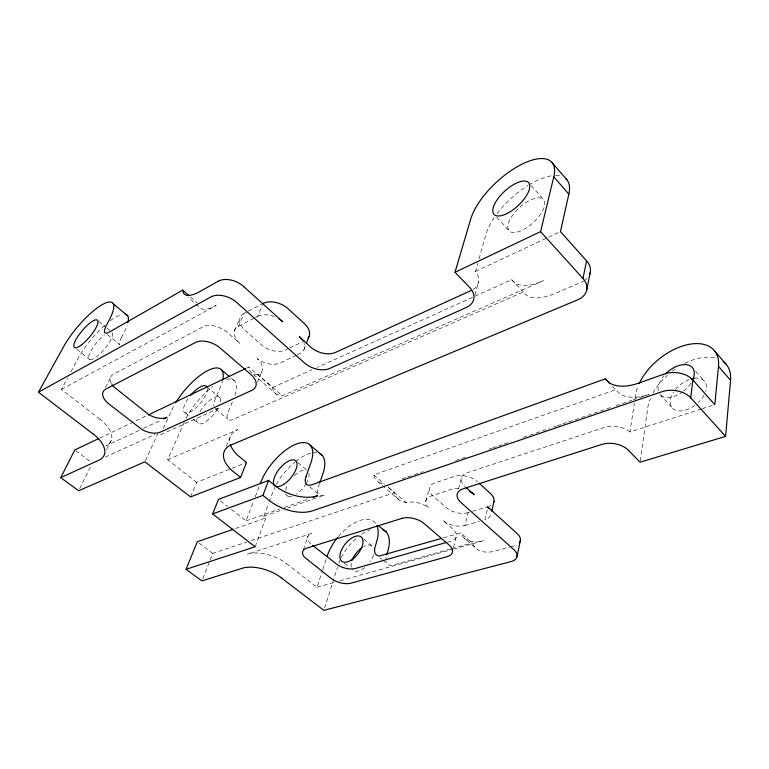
<?xml version="1.0" encoding="UTF-8"?>
<svg xmlns="http://www.w3.org/2000/svg" width="769" height="769" viewBox="0 0 769 769"><rect width="100%" height="100%" fill="white"/><g stroke="black" fill="none" stroke-linecap="round" stroke-linejoin="round"><path stroke-width="0.58" stroke-dasharray="3.85 2.88" d="M640.241 461.006L647.748 407.878A48.082 29.02 -38.9 0 1 650.372 398.544M701.232 409.012L629.974 431.967L634.358 403.004M635.059 398.371L635.588 394.891A48.485 28.664 -39.2 0 1 638.289 385.548M487.238 509.876L484.951 519.633A16.495 9.247 14.2 0 0 491.035 512.712M447.395 542.183L450.836 541.203A15.87 8.613 15.2 0 0 452.835 529.13L442.809 520.257A16.236 9.007 14.8 0 0 461.506 526.083L464.976 525.563L468.167 512.625L471.474 511.625M453.566 547.441L456.363 536.281M458.603 488.824L461.237 478.549M425.757 501.35L429.294 488.45M474.819 295.209L478.635 281.579M473.195 289.423A20.484 14.476 15.7 0 0 477.03 273.774L475.502 271.428L477.741 263.431M479.029 258.865L485.758 234.881A53.446 23.358 -42.4 0 1 494.352 217.512M324.595 608.106L337.456 567.464M286.279 563.475L317.011 587.256L322.394 570.704M322.749 569.598L327.046 556.362M303.38 549.691L308.013 536.089M319.529 483.441L318.424 486.652A15.245 7.257 -50.1 0 0 324.71 495.034L287.452 508.059M255.154 546.759L265.805 517.97L263.748 516.345L268.689 503.109M269.102 502.003L272.389 493.179A37.402 17.149 -50.6 0 1 274.802 487.392M231.363 509.424L246.07 520.892L253.616 501.061M255.298 496.659L260.326 483.441M304.043 349.395L305.706 345.079M202.776 578.692L209.716 561.082M210.148 559.986L212.753 553.382L246.83 542.01M257.5 382.203L262.2 370.725M226.307 446.356L230.287 436.657M228.249 411.742L232.738 401.024M190.568 496.928L196.71 482.365L231.008 468.667M255.529 317.472L257.653 316.376L262.277 305.591M234.468 330.67L240.072 317.933M111.361 383.635A16.803 9.334 25.5 0 1 113.341 374.32L202.66 326.96A18.052 11.026 24.3 0 1 226.932 332.246L239.755 343.272A18.206 11.333 23.3 0 1 235.987 328.103L238.515 326.277L244.167 313.387L247.339 311.733M196.71 482.365L167.671 459.708L184.349 422.162M163.384 428.41L171.103 411.502A39.488 14.38 -50.1 0 1 174.553 404.677M145.389 460.756L157.703 434.004M106.612 449.634L111.62 439.378M79.707 488.623L90.742 466.264M105.372 387.595L111.303 375.964M121.291 337.812L124.04 332.487A40.622 11.602 -49.9 0 0 127.154 325.335M100.037 419.288L61.443 389.412L67.576 378.021M70.911 371.802L78.159 358.344A40.622 11.602 -49.9 0 1 105.045 324.999M61.443 389.412L216.185 305.476A47.938 15.515 -48 0 1 199.44 307.177L188.069 297.257M248.397 311.176L263.2 303.428M238.515 326.277L254.472 318.02M99.672 438.099L147.225 415.443M246.666 368.063L248.829 367.024L272.562 387.528L273.197 390.767L276.705 394.535L282.377 395.775L543.375 280.695A55.176 25.588 -41.9 0 1 515.307 283.309L511.635 279.714L317.318 367.342M288.558 348.501L285.347 350.03A17.879 11.218 22.6 0 1 261.422 344.791L245.263 330.555A18.062 11.4 23.4 0 1 244.167 313.387M289.625 347.992L304.591 340.859M296.344 355.297L280.185 362.958A18.033 11.16 22.5 0 1 259.682 360.257L257.25 358.662A17.706 10.708 22.9 0 1 258.115 374.83L282.377 395.775M297.42 354.788L299.574 353.759A18.302 11.516 22 0 0 303.995 343.137M475.502 271.428L560.438 231.613M139.16 430.38L105.939 445.895A31.577 16.36 25.4 0 0 100.028 419.297M143.447 428.371L161.673 419.864M105.276 457.142L154.953 434.418M160.49 434.754L219.578 407.916A16.12 6.114 -49.8 0 1 215.176 408.599M272.562 387.528L311.868 369.802M584.498 280.474A21.522 15.534 9.4 0 1 581.335 282.204L555.18 293.431A54.772 26.05 -41.7 0 1 526.996 295.661L523.256 291.999L233.372 419.336A16.005 6.287 -49.7 0 1 228.22 411.751M167.671 459.708L237.602 429.66A32.471 18.177 21 0 0 230.325 444.569M232.113 468.225L246.503 462.477M458.891 488.603A16.61 9.411 14.6 0 0 451.201 489.382L431.274 495.928A16.36 9.161 15.2 0 0 427.276 506.377L428.564 507.982A16.062 8.872 16 0 0 406.34 502.791L399.938 500.677L379.002 482.663L374.801 478.337L373.744 474.886L615.661 389.729L619.852 393.882A51.619 29.376 -39.8 0 0 648.873 394.43L638.693 397.919M246.07 520.892L279.628 509.088M284.097 507.521L308.705 498.86M263.748 516.345L282.934 509.636M235.468 528.505L265.805 517.97M455.508 460.583L467.946 456.325M489.43 448.981L491.699 448.202M492.823 447.818L497.351 446.27M498.475 445.885L503.003 444.338M504.137 443.953L510.914 441.627M523.353 437.369L549.364 428.477M553.891 426.93L556.15 426.151M557.285 425.766L561.803 424.219M562.937 423.834L567.455 422.287M568.589 421.902L611.557 407.195M616.084 405.657L631.916 400.236M633.041 399.851L637.568 398.304M401.985 478.856L406.455 477.338M407.57 476.953L412.04 475.425M414.28 474.665L423.19 471.618M251.367 540.492L394.468 492.756L395.612 496.245L399.938 500.677M702.357 408.647L714.805 404.638M472.57 511.289L488.007 506.627M464.976 525.563L479.404 521.276M443.53 537.81L460.621 532.859L472.137 542.914L474.713 547.22A41.103 24.243 -47.6 0 0 495.053 551.037L509.684 547.076M450.461 548.989L393.401 564.975A14.457 7.901 -50.9 0 1 386.096 561.524M451.595 548.662L472.137 542.914M317.011 587.256L334.255 582.441M340.004 580.835L452.653 549.335M453.806 549.018L483.374 540.751A41.382 23.945 -47.7 0 1 463.14 537.146M510.808 546.778L514.182 545.865A16.264 8.911 13.1 0 0 517.104 544.673M258.115 374.83L252.684 373.83L276.705 394.535M379.002 482.663L385.231 484.585M629.974 431.967L627.831 430.429A18.956 11.641 9.1 0 0 604.751 427.304L467.264 472.733A17.024 9.853 14.1 0 0 464.909 486.479M75.737 450.634L91.396 462.371M199.094 543.135L212.753 553.382M220.338 500.821L227.682 506.56M76.727 349.213L89.733 359.613M344.406 563.225L349.097 566.974M185.166 412.847L189.645 416.481M193.23 419.384L198.613 423.748M285.28 494.092L287.904 496.216M107.314 334.496L119.753 344.685A16.668 4.941 -49.6 0 1 121.3 337.812M380.04 557.813L381.789 559.246M382.664 559.957L387.028 563.533M98.711 321.365L106.045 327.392M106.968 328.152L109.717 330.41M363.766 539.194L373.032 546.807A15.457 8.18 -51.6 0 0 363.506 546.692M215.743 409.137L227.634 418.942M309.647 486.729L318.529 494.073M206.842 386.73L220.107 397.784M297.891 462.688L306.504 469.878M231.2 378.079L234.718 381.049M388.749 487.623L406.34 502.791M373.744 474.886L384.558 484.21M388.162 487.315L394.468 492.756M474.713 547.22L463.14 537.146L460.621 532.859M190.52 296.978L197.47 303.053M511.635 279.714L523.256 291.999M612.489 386.374L615.661 389.729M496.726 217.194L508.655 230.152M671.683 407.186L659.466 393.93A21.09 12.458 -39.3 0 0 682.507 391.911M310.782 543.923L309.474 542.501A14.919 7.719 18.4 0 1 309.446 534.484L311.724 533.35L247.637 554.055A28.213 13.784 19.4 0 1 286.27 563.485M252.021 373.109L249.358 370.206L248.829 367.024M531.225 185.665L543.798 199.863A23.243 10.151 -42.4 0 1 522.747 229.95A23.243 10.151 -42.4 0 1 512.404 215.608A23.243 10.151 -42.4 0 1 543.798 199.863M695.657 371.331L704.692 381.53M226.394 379.415A39.219 14.765 -50.1 0 1 234.881 395.66M186.127 418.317A39.219 14.765 -50.1 0 1 212.792 386.519M110.275 320.711A40.622 11.602 -49.9 0 1 121.137 314.569M497.091 213.686A53.446 23.358 -42.4 0 1 527.938 185.483M528.918 184.877A53.446 23.358 -42.4 0 1 552.171 175.707M555.516 175.457A53.446 23.358 -42.4 0 1 561.812 176.351M222.856 379.405A39.488 14.38 -50.1 0 1 220.645 386.528L214.638 400.457A16.12 6.114 -49.8 0 0 213.388 405.849M207.37 388.556A17.091 6.219 -50.1 0 1 190.135 411.915A17.091 6.219 -50.1 0 1 188.53 398.082M257.653 316.376A18.485 11.708 22.9 0 1 274.696 316.799M587.074 278.301A21.522 15.534 9.4 0 1 585.42 279.801M200.027 411.578A16.976 6.383 -50.1 0 1 214.263 397.535A16.976 6.383 -50.1 0 1 220.434 402.216M217.598 408.868A16.976 6.383 -50.1 0 1 203.208 423.085A16.976 6.383 -50.1 0 1 197.143 418.144M112.466 332.669A17.754 5.066 -49.9 0 1 101.008 352.846A17.754 5.066 -49.9 0 1 88.695 356.355A17.754 5.066 -49.9 0 1 104.478 334.938M338.908 563.043A35.364 18.716 -51.6 0 1 340.782 558.65M341.33 557.554A35.364 18.716 -51.6 0 1 357.104 537.656M361.747 534.147A35.364 18.716 -51.6 0 1 370.36 529.726M652.919 393.228A48.082 29.02 -38.9 0 1 667.377 375.253M672.462 371.014A48.082 29.02 -38.9 0 1 675.144 369.053M684.775 363.304A48.082 29.02 -38.9 0 1 716.535 358.306M276.321 484.46A37.402 17.149 -50.6 0 1 294.835 462.111M295.7 461.41A37.402 17.149 -50.6 0 1 311.07 453.172M313.05 452.797A37.402 17.149 -50.6 0 1 317.337 452.826M385.894 558.948A14.457 7.901 -50.9 0 1 386.163 557.006M338.331 536.608A35.595 18.466 -51.5 0 1 376.531 524.746M309.042 473.3A16.187 7.421 -50.5 0 1 306.706 482.605M306.216 483.48A16.187 7.421 -50.5 0 1 296.45 494.063M291.768 496.293A16.187 7.421 -50.5 0 1 286.414 494.976M285.732 490.247A16.187 7.421 -50.5 0 1 288.125 483.691M294.383 475.54A16.187 7.421 -50.5 0 1 306.687 470.157M694.494 378.233A20.917 12.621 -38.9 0 1 705.634 391.469M704.039 395.151A20.917 12.621 -38.9 0 1 698.175 402.61M694.763 405.436A20.917 12.621 -38.9 0 1 673.932 409.339A20.917 12.621 -38.9 0 1 673.644 392.017M675.461 389.547A20.917 12.621 -38.9 0 1 688.986 379.646M690.822 383.27A21.09 12.458 -39.3 0 1 683.391 391.238M658.206 390.844A21.09 12.458 -39.3 0 1 664.08 375.474M468.167 512.625A16.12 9.074 14.7 0 1 446.135 507.511L433.014 495.957A16.226 9.228 15.1 0 1 434.793 482.97L454.566 476.434A16.476 9.478 14.5 0 1 477.434 481.663M490.91 505.339A16.37 9.315 14.1 0 1 489.055 506.262M373.571 554.862A15.457 8.18 -51.6 0 1 370.177 561.726M364.717 567.618A15.457 8.18 -51.6 0 1 352.183 569.32M351.279 567.157A15.457 8.18 -51.6 0 1 351.808 561.216"/><path stroke-width="1.15" d="M628.446 450.326L640.077 462.188L725.6 436.398L730.55 380.261A48.082 29.02 -38.9 0 0 723.245 361.593M639.135 383.644A48.485 28.664 -39.2 0 1 687.659 344.618A48.485 28.664 -39.2 0 1 718.467 366.361L714.805 404.638L692.84 379.973A20.484 13.236 6 0 0 664.454 373.945L638.424 383.183A51.965 29.03 -40.1 0 1 609.481 382.924L605.338 378.819L312.214 484.672A15.351 7.123 -50.2 0 1 306.1 476.386M725.6 436.398L690.745 397.823L692.84 379.973M586.603 290.547L590.14 272.88M230.325 444.569A32.471 18.177 21 0 0 239.755 457.017L246.503 462.477L240.591 477.462L233.766 472.012A32.788 18.014 20.9 0 1 231.411 444.828L577.73 299.804A21.792 15.467 10 0 0 582.979 278.522L586.593 260.854L560.438 231.613L568.839 194.153A53.446 23.358 -42.4 0 0 565.542 178.427M516.979 556.746L520.305 540.876M491.708 511.087L493.986 501.282M454.979 272.284L540.597 231.642L553.795 176.841A53.945 22.734 -42.7 0 0 521.363 164.499A53.945 22.734 -42.7 0 0 470.782 218.877L454.979 272.284L469.398 287.135A20.734 14.448 15.5 0 1 466.456 307.437L329.67 368.447A18.725 11.775 20.7 0 1 304.428 362.901L236.708 302.467A19.177 12.073 24.8 0 0 210.889 296.94L38.45 392.209L92.78 433.726M386.73 554.92L387.97 550.662A35.364 18.716 -51.6 0 0 382.578 529.36M319.904 482.365L323.23 472.733A37.402 17.149 -50.6 0 0 319.375 453.422M306.081 476.396L311.032 462.477A37.652 16.831 -50.5 0 0 295.479 444.395A37.652 16.831 -50.5 0 0 260.326 483.441M281.367 577.798A28.453 13.707 19.4 0 0 242.331 568.243L201.911 580.893L186.079 569.32L255.154 546.759L212.619 513.942L262.931 495.39L268.583 480.423L275.11 485.729A31.808 17.524 19.7 0 0 317.655 495.717L313.185 497.293M306.543 342.926L309.042 336.457M212.619 513.942L218.492 499.389L268.583 480.423M186.079 569.32L197.268 541.77L233.218 529.283M240.591 477.462L190.568 496.928L144.899 461.823L78.659 490.747L60.722 477.645L74.814 449.942L98.595 438.618M38.45 392.209L63.567 346.742A40.92 11.122 -49.8 0 1 101.854 304.86A40.92 11.122 -49.8 0 1 109.15 320.173L106.324 325.498A16.793 4.739 -49.5 0 0 109.573 331.948L182.695 290.144L188.78 295.459M218.233 281.223L200.171 291.374A48.341 14.909 -48 0 1 183.695 293.441L182.695 290.144M148.311 414.924L245.59 368.572M163.816 418.865L167.027 417.365L164.095 418.211A16.476 9.103 24.3 0 1 148.84 414.702L113.418 386.509A16.803 9.334 25.5 0 1 111.947 384.596M60.722 477.645L98.941 460.17A31.875 16.255 25.1 0 0 92.857 433.697M471.272 290.461L335.505 352.423A18.523 11.852 20.8 0 1 310.522 346.982L299.362 336.659A18.302 11.516 22 0 1 302.207 339.811M441.252 538.463L379.415 555.997A14.544 7.805 -50.8 0 1 375.147 546.711L376.743 541.386A35.595 18.466 -51.5 0 0 376.983 525.698M446.241 542.51L355.518 568.435A14.736 7.507 17.7 0 1 338.427 565.513L312.618 545.375M281.291 577.817L323.874 610.365L510.818 561.649A16.428 8.815 13.5 0 0 513.769 549.537L460.881 502.426A17.197 9.776 14.2 0 1 463.198 488.796L601.819 444.434A19.167 11.612 9.2 0 1 628.484 450.307M262.931 495.39L269.544 500.696A32.106 17.351 19.6 0 0 312.464 510.847L662.032 391.681A20.725 13.121 6.5 0 1 690.745 397.823M113.178 303.697L127.741 315.876M378.194 525.371L386.471 532.292M221.549 369.889L229.45 376.589M310.176 445.164L322.144 455.335M465.754 487.219L474.242 494.688A16.61 9.411 14.6 0 0 471.974 492.939M243.783 286.645L282.79 321.788A18.485 11.708 22.9 0 0 279.041 318.991M479.193 483.268L490.612 493.688A16.37 9.315 14.1 0 1 493.41 502.82M605.338 378.819L609.308 383.02M540.597 231.642L582.989 278.522M553.795 176.841L568.839 194.153M718.467 366.361L730.55 380.261M552.171 162.74L566.974 179.898M714.488 350.808L726.426 364.631M218.223 281.223A18.965 12.198 24.9 0 1 243.811 286.626M175.659 402.802A39.488 14.38 -50.1 0 1 208.101 370.408A39.488 14.38 -50.1 0 1 222.856 379.405M125.251 314.156A40.622 11.602 -49.9 0 1 127.885 322.874M190.539 395.477A17.091 6.219 -50.1 0 1 206.842 386.73M308.013 338.197A18.139 11.583 22.1 0 0 304.466 323.701L288.115 308.763A18.321 11.766 23 0 0 263.2 303.428M586.632 260.835A21.522 15.534 9.4 0 1 589.458 274.812M519.2 542.981A16.264 8.911 13.1 0 0 517.191 533.609L487.536 506.781A16.495 9.247 14.2 0 1 489.103 508.434M327.046 556.362A35.595 18.466 -51.5 0 1 337.61 537.493M691.081 378.944A20.917 12.621 -38.9 0 1 694.494 378.233M665.531 373.917A21.09 12.458 -39.3 0 1 687.928 364.977A21.09 12.458 -39.3 0 1 692.331 380.655M469.311 491.41A16.61 9.411 14.6 0 1 471.128 492.4M352.087 560.39A15.457 8.18 -51.6 0 1 362.007 547.615M195.451 342.513L105.795 389.143A16.966 9.257 25.3 0 0 108.9 403.965L141.881 429.467A16.639 9.026 24.2 0 0 160.202 432.197L251.703 390.431A17.889 10.631 22.8 0 0 250.723 374.359L219.963 347.905A18.245 10.939 24.2 0 0 195.451 342.513M401.87 518.393L306.725 548.143A15.053 7.632 18.4 0 0 304.505 557.189L330.881 578.25A14.861 7.43 17.7 0 0 351.02 583.171L446.904 556.756A16.024 8.526 15.3 0 0 448.865 544.798L424.305 523.67A16.226 8.795 16 0 0 401.87 518.393M507.521 213.263A23.464 9.882 -42.7 0 0 528.87 183.012A23.464 9.882 -42.7 0 0 497.495 199.258A23.464 9.882 -42.7 0 0 507.521 213.263M81.947 344.502A17.879 4.864 -49.8 0 0 97.798 320.615A17.879 4.864 -49.8 0 0 77.948 336.284A17.879 4.864 -49.8 0 0 81.947 344.502M283.626 484.403A16.293 7.286 -50.5 0 0 296.171 461.246A16.293 7.286 -50.5 0 0 275.927 474.04A16.293 7.286 -50.5 0 0 283.626 484.403M350.587 560.486A15.553 8.065 -51.5 0 0 361.911 537.675A15.553 8.065 -51.5 0 0 341.945 549.095A15.553 8.065 -51.5 0 0 350.587 560.486"/></g></svg>
